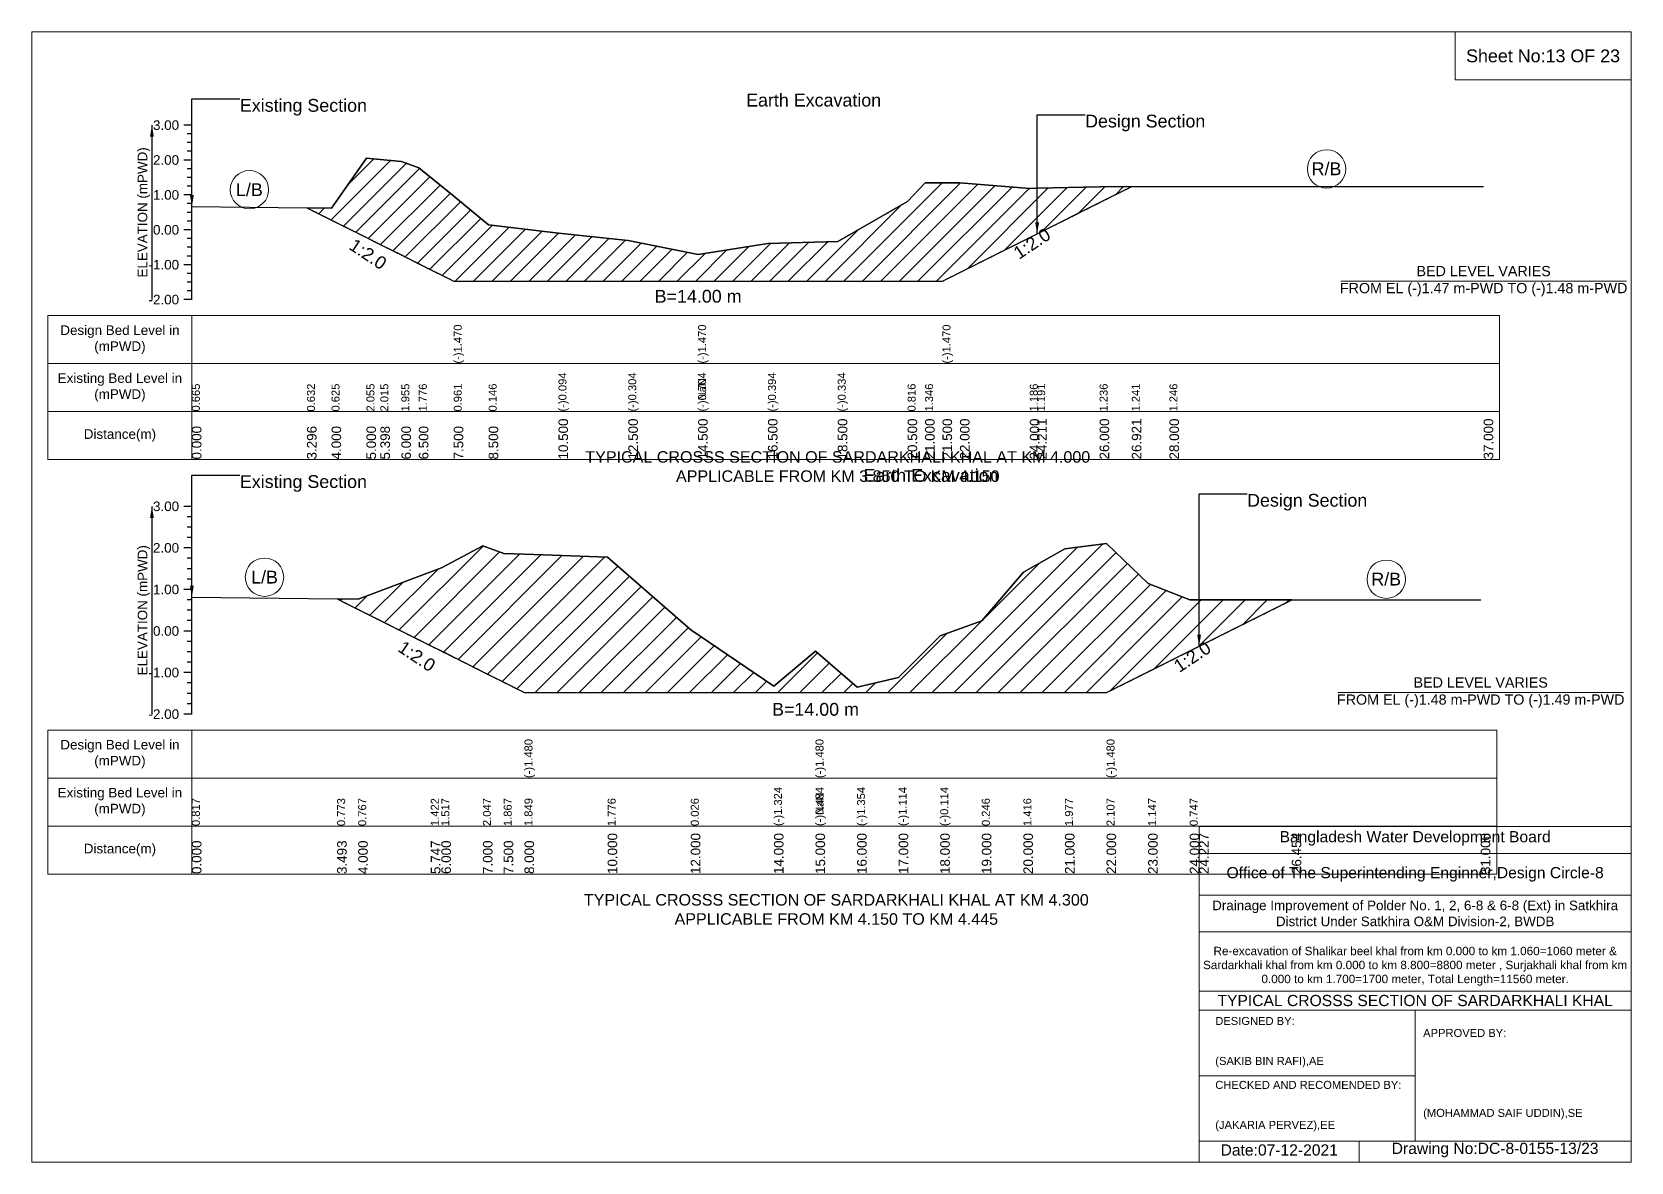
# Model space of a CAD drawing. Header units: inches. Extents: x 93000 to 506000, y -4242 to 0.
# Drawn here: x 220000 to 226000, y -4242 to 0 of the extents above; entities that cross this region are included whole.
import ezdxf

# ---------------------------------------------------------------- set-up
doc = ezdxf.new("R2010")
doc.units = ezdxf.units.IN
doc.header["$LTSCALE"] = 7
doc.header["$MEASUREMENT"] = 0
doc.linetypes.add('DASHED', pattern=[0.75, 0.5, -0.25])
for name, color, linetype, lineweight in [('Cross section Data Border', 7, 'Continuous', 9), ('Cross Section Labels', 7, 'Continuous', 9), ('Design_Bed_Level for Xsection', 7, 'DASHED', 25), ('Existing_Bed_Level for Xsection', 7, 'Continuous', 25), ('Long Section Labels', 7, 'Continuous', 9)]:
    doc.layers.add(name, color=color, linetype=linetype, lineweight=lineweight)
doc.styles.get("Standard").update_dxf_attribs({"font": 'arial.ttf'})
doc.dimstyles.get("Standard").update_dxf_attribs({"dimtxt": 0.18, "dimasz": 0.18, "dimexe": 0.18, "dimexo": 0.0625, "dimgap": 0.09, "dimtad": 0, "dimtih": 1, "dimtoh": 1, "dimdec": 4, "dimzin": 0, "dimdsep": 46, "dimtxsty": 'Standard', "dimcen": 0.09, "dimadec": 0, "dimazin": 0, "dimtfac": 1, "dimtdec": 4, "dimtofl": 0, "dimtmove": 0, "dimatfit": 3, "dimfxl": 1, "dimtolj": 1, "dimtzin": 0, "dimarcsym": 0})

msp = doc.modelspace()

# ---------------------------------------------------------------- hatches: boundary and pattern name
at = {"layer": 'Existing_Bed_Level for Xsection'}
h = msp.add_hatch(dxfattribs=at)
h.set_pattern_fill('ANSI31', color=256, scale=393, style=0)
h.paths.add_polyline_path([(221031.8, -660), (221124, -706.1), (221255, -771.6), (221307.1, -797.7), (221386, -837.1), (221451.5, -869.8), (221582.5, -935.3), (221713.5, -935.3), (221975.5, -935.3), (222237.5, -935.3), (222499.5, -935.3), (222761.5, -935.3), (223023.5, -935.3), (223285.5, -935.3), (223351, -935.3), (223416.5, -935.3), (223482, -902.6), (223744, -771.6), (223771.6, -757.8), (224006, -640.6), (224126.7, -580.3), (224006, -580.9), (223771.6, -586.7), (223744, -587.4), (223482, -566.5), (223416.5, -566.5), (223351, -566.5), (223285.5, -635.9), (223023.5, -786.5), (222761.5, -794.4), (222499.5, -835), (222237.5, -782.6), (221975.5, -755.1), (221713.5, -723.6), (221582.5, -616.9), (221451.5, -510.1), (221386, -486.7), (221307.1, -478.8), (221255, -473.6), (221124, -660.9)])
h = msp.add_hatch(dxfattribs=at)
h.set_pattern_fill('ANSI31', color=256, scale=468, style=0)
h.paths.add_polyline_path([(221145, -2128.1), (221224, -2167.7), (221496.5, -2303.9), (221536, -2323.7), (221692, -2401.7), (221770, -2440.7), (221848, -2479.7), (222160, -2479.7), (222472, -2479.7), (222784, -2479.7), (222940, -2479.7), (223096, -2479.7), (223252, -2479.7), (223408, -2479.7), (223564, -2479.7), (223720, -2479.7), (223876, -2479.7), (224032, -2479.7), (224188, -2401.7), (224344, -2323.7), (224379.4, -2305.9), (224726.8, -2132.2), (224379.4, -2132.2), (224344, -2132.2), (224188, -2069.8), (224032, -1920.1), (223876, -1940.4), (223720, -2027.9), (223564, -2210.4), (223408, -2266.6), (223252, -2422.6), (223096, -2460), (222940, -2324.3), (222784, -2455.3), (222472, -2244.7), (222160, -1971.7), (221848, -1960.4), (221770, -1957.5), (221692, -1929.4), (221536, -2012.1), (221496.5, -2026.9), (221224, -2129.1)])

# ---------------------------------------------------------------- linework, layer by layer
at = {"layer": 'Cross section Data Border'}
for points in [[(220000, 0), (226000, 0), (226000, -4242), (220000, -4242)], [(225340, 0), (226000, 0), (226000, -180), (225340, -180)], [(220060, -1064.8), (225507, -1064.8), (225507, -1604.8), (220060, -1604.8)], [(220060, -2620.8), (225496, -2620.8), (225496, -3160.8), (220060, -3160.8)]]:
    msp.add_lwpolyline(points, close=True, dxfattribs=at)
for points in [[(220600, -1064.8), (220600, -1604.8)], [(220060, -1244.8), (225507, -1244.8)], [(220060, -1424.8), (225507, -1424.8)], [(220600, -2620.8), (220600, -3160.8)], [(220060, -2800.8), (225496, -2800.8)], [(220060, -2980.8), (225496, -2980.8)], [(224380, -4242), (224380, -2982), (226000, -2982)], [(224380, -3084), (226000, -3084)], [(224380, -3240), (226000, -3240)], [(224380, -3378), (226000, -3378)], [(224380, -3600), (226000, -3600)], [(224380, -3672), (226000, -3672)], [(225190, -3672), (225190, -4164)], [(224380, -3918), (225190, -3918)], [(224380, -4164), (226000, -4164)], [(224980, -4164), (224980, -4242)]]:
    msp.add_lwpolyline(points, dxfattribs=at)
at = {"layer": 'Cross Section Labels'}
for points in [[(224911.2, -935.3), (225982.8, -935.3)], [(224900.2, -2479.7), (225971.8, -2479.7)]]:
    msp.add_lwpolyline(points, dxfattribs=at)
for centre in [(224857.5, -514), (220815.9, -592.3), (220872.5, -2046.7), (225081.4, -2054.2)]:
    msp.add_circle(centre, 72, dxfattribs=at)
at = {"layer": 'Design_Bed_Level for Xsection'}
for points in [[(221031.8, -660), (221307.1, -797.7), (221582.5, -935.3), (222499.5, -935.3), (223416.5, -935.3), (223771.6, -757.8), (224126.7, -580.3)], [(221145, -2128.1), (221496.5, -2303.9), (221848, -2479.7), (222940, -2479.7), (224032, -2479.7), (224379.4, -2305.9), (224726.8, -2132.2)]]:
    msp.add_lwpolyline(points, dxfattribs=at)
at = {"layer": 'Existing_Bed_Level for Xsection'}
for points in [[(220600, -349.8), (220570, -349.8)], [(220600, -1004.8), (220600, -873.8), (220600, -742.8), (220600, -611.8), (220600, -480.8), (220600, -349.8)], [(220600, -382.5), (220582, -382.5)], [(220600, -415.3), (220582, -415.3)], [(220600, -448), (220582, -448)], [(220600, -655.7), (221031.8, -660), (221124, -660.9), (221255, -473.6), (221307.1, -478.8), (221386, -486.7), (221451.5, -510.1), (221582.5, -616.9), (221582.5, -616.9), (221713.5, -723.6), (221975.5, -755.1), (222237.5, -782.6), (222499.5, -835), (222499.5, -835), (222761.5, -794.4), (223023.5, -786.5), (223285.5, -635.9), (223351, -566.5), (223416.5, -566.5), (223416.5, -566.5), (223482, -566.5), (223744, -587.4), (223771.6, -586.7), (224006, -580.9), (224126.7, -580.3), (224268, -579.5), (225447, -579.5)], [(220600, -480.8), (220570, -480.8)], [(220600, -513.5), (220582, -513.5)], [(220600, -546.3), (220582, -546.3)], [(220600, -579), (220582, -579)], [(220600, -611.8), (220570, -611.8)], [(220600, -644.5), (220582, -644.5)], [(220600, -677.3), (220582, -677.3)], [(220600, -710), (220582, -710)], [(220600, -742.8), (220570, -742.8)], [(220600, -775.5), (220582, -775.5)], [(220600, -808.3), (220582, -808.3)], [(220600, -873.8), (220570, -873.8)], [(220600, -841), (220582, -841)], [(220600, -906.5), (220582, -906.5)], [(220600, -939.3), (220582, -939.3)], [(220600, -1004.8), (220570, -1004.8)], [(220600, -972), (220582, -972)], [(220600, -1780.8), (220570, -1780.8)], [(220600, -2560.8), (220600, -2404.8), (220600, -2248.8), (220600, -2092.8), (220600, -1936.8), (220600, -1780.8)], [(220600, -1819.8), (220582, -1819.8)], [(220600, -1858.8), (220582, -1858.8)], [(220600, -1897.8), (220582, -1897.8)], [(220600, -1936.8), (220570, -1936.8)], [(220600, -1975.8), (220582, -1975.8)], [(220600, -2121.3), (221145, -2128.1), (221224, -2129.1), (221496.5, -2026.9), (221536, -2012.1), (221692, -1929.4), (221770, -1957.5), (221848, -1960.4), (221848, -1960.4), (222160, -1971.7), (222472, -2244.7), (222784, -2455.3), (222940, -2324.3), (222940, -2324.3), (223096, -2460), (223252, -2422.6), (223408, -2266.6), (223564, -2210.4), (223720, -2027.9), (223876, -1940.4), (224032, -1920.1), (224032, -1920.1), (224188, -2069.8), (224344, -2132.2), (224379.4, -2132.2), (224726.8, -2132.2), (225436, -2132.2)], [(220600, -2014.8), (220582, -2014.8)], [(220600, -2092.8), (220570, -2092.8)], [(220600, -2053.8), (220582, -2053.8)], [(220600, -2131.8), (220582, -2131.8)], [(220600, -2170.8), (220582, -2170.8)], [(220600, -2209.8), (220582, -2209.8)], [(220600, -2248.8), (220570, -2248.8)], [(220600, -2287.8), (220582, -2287.8)], [(220600, -2326.8), (220582, -2326.8)], [(220600, -2365.8), (220582, -2365.8)], [(220600, -2404.8), (220570, -2404.8)], [(220600, -2443.8), (220582, -2443.8)], [(220600, -2482.8), (220582, -2482.8)], [(220600, -2560.8), (220570, -2560.8)], [(220600, -2521.8), (220582, -2521.8)]]:
    msp.add_lwpolyline(points, dxfattribs=at)
for points in [[(221031.8, -660), (221031.8, -660), (221124, -706.1), (221255, -771.6), (221307.1, -797.7), (221386, -837.1), (221451.5, -869.8), (221582.5, -935.3), (221582.5, -935.3), (221713.5, -935.3), (221975.5, -935.3), (222237.5, -935.3), (222499.5, -935.3), (222499.5, -935.3), (222761.5, -935.3), (223023.5, -935.3), (223285.5, -935.3), (223351, -935.3), (223416.5, -935.3), (223416.5, -935.3), (223482, -902.6), (223744, -771.6), (223771.6, -757.8), (224006, -640.6), (224126.7, -580.3), (224006, -580.9), (223771.6, -586.7), (223744, -587.4), (223482, -566.5), (223416.5, -566.5), (223416.5, -566.5), (223351, -566.5), (223285.5, -635.9), (223023.5, -786.5), (222761.5, -794.4), (222499.5, -835), (222499.5, -835), (222237.5, -782.6), (221975.5, -755.1), (221713.5, -723.6), (221582.5, -616.9), (221582.5, -616.9), (221451.5, -510.1), (221386, -486.7), (221307.1, -478.8), (221255, -473.6), (221124, -660.9), (221031.8, -660)], [(221145, -2128.1), (221224, -2167.7), (221496.5, -2303.9), (221536, -2323.7), (221692, -2401.7), (221770, -2440.7), (221848, -2479.7), (221848, -2479.7), (222160, -2479.7), (222472, -2479.7), (222784, -2479.7), (222940, -2479.7), (222940, -2479.7), (223096, -2479.7), (223252, -2479.7), (223408, -2479.7), (223564, -2479.7), (223720, -2479.7), (223876, -2479.7), (224032, -2479.7), (224032, -2479.7), (224188, -2401.7), (224344, -2323.7), (224379.4, -2305.9), (224726.8, -2132.2), (224379.4, -2132.2), (224344, -2132.2), (224188, -2069.8), (224032, -1920.1), (224032, -1920.1), (223876, -1940.4), (223720, -2027.9), (223564, -2210.4), (223408, -2266.6), (223252, -2422.6), (223096, -2460), (222940, -2324.3), (222940, -2324.3), (222784, -2455.3), (222472, -2244.7), (222160, -1971.7), (221848, -1960.4), (221848, -1960.4), (221770, -1957.5), (221692, -1929.4), (221536, -2012.1), (221496.5, -2026.9), (221224, -2129.1)]]:
    msp.add_lwpolyline(points, close=True, dxfattribs=at)

# ---------------------------------------------------------------- texts
at = {"layer": 'Cross section Data Border', "attachment_point": 5}
for s, insert, char_height in [('Sheet No:13 OF 23', (225670, -90), 48), ('Bangladesh Water Development Board', (225190, -3027), 42), ('Office of The Superintending Enginner,Design Circle-8', (225190, -3162), 42)]:
    msp.add_mtext(s, dxfattribs=dict(at, insert=insert, char_height=char_height))
at = {"layer": 'Cross section Data Border'}
for s, insert, char_height, width, attachment_point in [('Design Bed Level in (mPWD)', (220330, -1154.8), 36, 480, 5), ('Existing Bed Level in (mPWD)', (220330, -1334.8), 36, 480, 5), ('Distance(m)', (220330, -1514.8), 36, 480, 5), ('Design Bed Level in (mPWD)', (220330, -2710.8), 36, 480, 5), ('Existing Bed Level in (mPWD)', (220330, -2890.8), 36, 480, 5), ('Distance(m)', (220330, -3070.8), 36, 480, 5), ('Drainage Improvement of Polder No. 1, 2, 6-8 & 6-8 (Ext) in Satkhira District Under Satkhira O&M Division-2, BWDB', (225190, -3312), 36, 1680, 5), ('Re-excavation of Shalikar beel khal from km 0.000 to km 1.060=1060 meter & Sardarkhali khal from km 0.000 to km 8.800=8800 meter , Surjakhali khal from km 0.000 to km 1.700=1700 meter, Total Length=11560 meter.', (225190, -3507), 31.4683, 1620, 5), ('TYPICAL CROSSS SECTION OF SARDARKHALI KHAL', (225190, -3636), 42, 1680, 5), ('DESIGNED BY:^J^J^J(SAKIB BIN RAFI),AE', (224440, -3792), 30, 840, 4), ('APPROVED BY:^J^J^J^J^J^J(MOHAMMAD SAIF UDDIN),SE', (225220, -3912), 30, 840, 4), ('CHECKED AND RECOMENDED BY:^J^J^J(JAKARIA PERVEZ),EE', (224440, -4032), 30, 840, 4), ('Date:07-12-2021', (224680, -4197), 42, 840, 5), ('Drawing No:DC-8-0155-13/23', (225490, -4197), 42, 1320, 5)]:
    msp.add_mtext(s, dxfattribs=dict(at, insert=insert, char_height=char_height, width=width, attachment_point=attachment_point))
at = {"layer": 'Cross Section Labels'}
for s, insert, char_height, attachment_point in [('Earth Excavation', (222679.5, -231.9), 48, 1), ('Existing Section', (220780, -251.5), 48, 1), ('Design Section', (223951.6, -310.5), 48, 1), ('R/B', (224857.5, -514), 48, 5), ('L/B', (220815.9, -592.3), 48, 5), ('BED LEVEL VARIES ^JFROM EL (-)1.47 m-PWD TO (-)1.48 m-PWD', (225447, -935.3), 38.4, 5), ('B=14.00 m', (222499.5, -968.1), 48, 2), ('TYPICAL CROSSS SECTION OF SARDARKHALI KHAL AT KM 4.000^JAPPLICABLE FROM KM 3.850 TO KM 4.150', (223023.5, -1631.5), 43.2, 5), ('Existing Section', (220780, -1663.8), 48, 1), ('Earth Excavation', (223120, -1640.4), 48, 1), ('Design Section', (224559.4, -1734), 48, 1), ('L/B', (220872.5, -2046.7), 48, 5), ('R/B', (225081.4, -2054.2), 48, 5), ('BED LEVEL VARIES ^JFROM EL (-)1.48 m-PWD TO (-)1.49 m-PWD', (225436, -2479.7), 38.4, 5), ('B=14.00 m', (222940, -2518.7), 48, 2), ('TYPICAL CROSSS SECTION OF SARDARKHALI KHAL AT KM 4.300^JAPPLICABLE FROM KM 4.150 TO KM 4.445', (223018, -3294), 43.2, 5)]:
    msp.add_mtext(s, dxfattribs=dict(at, insert=insert, char_height=char_height, attachment_point=attachment_point))
at = {"layer": 'Cross Section Labels', "char_height": 48, "attachment_point": 2}
for insert, rotation in [((223738.8, -774.2), 33.69007), ((221274.4, -814), 326.30993), ((221457.5, -2323.4), 326.30993), ((224340.4, -2325.4), 33.69007)]:
    msp.add_mtext('1:2.0', dxfattribs=dict(at, insert=insert, rotation=rotation))
at = {"layer": 'Existing_Bed_Level for Xsection', "char_height": 36, "attachment_point": 6}
for s, insert in [('3.00', (220552, -349.8)), ('2.00', (220552, -480.8)), ('1.00', (220552, -611.8)), ('0.00', (220552, -742.8)), ('-1.00', (220552, -873.8)), ('-2.00', (220552, -1004.8)), ('3.00', (220552, -1780.8)), ('2.00', (220552, -1936.8)), ('1.00', (220552, -2092.8)), ('0.00', (220552, -2248.8)), ('-1.00', (220552, -2404.8)), ('-2.00', (220552, -2560.8))]:
    msp.add_mtext(s, dxfattribs=dict(at, insert=insert))
at = {"layer": 'Existing_Bed_Level for Xsection', "char_height": 36, "attachment_point": 5, "rotation": 90}
for insert in [(220420, -677.3), (220420, -2170.8)]:
    msp.add_mtext('ELEVATION (mPWD)', dxfattribs=dict(at, insert=insert))
at = {"layer": 'Long Section Labels', "attachment_point": 1, "rotation": 90}
for s, insert, char_height in [('(-)1.470', (221582.5, -1244.8), 30), ('(-)1.470', (222499.5, -1244.8), 30), ('(-)1.470', (223416.5, -1244.8), 30), ('(-)0.094', (221975.5, -1424.8), 30), ('(-)0.304', (222237.5, -1424.8), 30), ('(-)0.704', (222499.5, -1424.8), 30), ('(-)0.704', (222499.5, -1424.8), 30), ('(-)NaN', (222499.5, -1424.8), 30), ('(-)NaN', (222499.5, -1424.8), 30), ('(-)0.394', (222761.5, -1424.8), 30), ('(-)0.334', (223023.5, -1424.8), 30), ('0.665', (220600, -1424.8), 30), ('0.632', (221031.8, -1424.8), 30), ('0.625', (221124, -1424.8), 30), ('2.055', (221255, -1424.8), 30), ('2.015', (221307.1, -1424.8), 30), ('1.955', (221386, -1424.8), 30), ('1.776', (221451.5, -1424.8), 30), ('0.961', (221582.5, -1424.8), 30), ('0.961', (221582.5, -1424.8), 30), ('0.961', (221582.5, -1424.8), 30), ('0.146', (221713.5, -1424.8), 30), ('0.816', (223285.5, -1424.8), 30), ('1.346', (223351, -1424.8), 30), ('1.346', (223351, -1424.8), 30), ('1.346', (223351, -1424.8), 30), ('1.346', (223351, -1424.8), 30), ('1.186', (223744, -1424.8), 30), ('1.191', (223771.6, -1424.8), 30), ('1.236', (224006, -1424.8), 30), ('1.241', (224126.7, -1424.8), 30), ('1.246', (224268, -1424.8), 30), ('1.246', (224268, -1424.8), 30), ('0.000', (220600, -1604.8), 36), ('3.296', (221031.8, -1604.8), 36), ('4.000', (221124, -1604.8), 36), ('5.000', (221255, -1604.8), 36), ('5.398', (221307.1, -1604.8), 36), ('6.000', (221386, -1604.8), 36), ('6.500', (221451.5, -1604.8), 36), ('7.500', (221582.5, -1604.8), 36), ('7.500', (221582.5, -1604.8), 36), ('7.500', (221582.5, -1604.8), 36), ('8.500', (221713.5, -1604.8), 36), ('10.500', (221975.5, -1604.8), 36), ('12.500', (222237.5, -1604.8), 36), ('14.500', (222499.5, -1604.8), 36), ('14.500', (222499.5, -1604.8), 36), ('14.500', (222499.5, -1604.8), 36), ('16.500', (222761.5, -1604.8), 36), ('18.500', (223023.5, -1604.8), 36), ('20.500', (223285.5, -1604.8), 36), ('21.000', (223351, -1604.8), 36), ('21.500', (223416.5, -1604.8), 36), ('21.500', (223416.5, -1604.8), 36), ('21.500', (223416.5, -1604.8), 36), ('22.000', (223482, -1604.8), 36), ('24.000', (223744, -1604.8), 36), ('24.211', (223771.6, -1604.8), 36), ('26.000', (224006, -1604.8), 36), ('26.921', (224126.7, -1604.8), 36), ('28.000', (224268, -1604.8), 36), ('37.000', (225447, -1604.8), 36), ('(-)1.480', (221848, -2800.8), 30), ('(-)1.480', (222940, -2800.8), 30), ('(-)1.480', (224032, -2800.8), 30), ('0.817', (220600, -2980.8), 30), ('0.773', (221145, -2980.8), 30), ('0.767', (221224, -2980.8), 30), ('1.422', (221496.5, -2980.8), 30), ('1.517', (221536, -2980.8), 30), ('2.047', (221692, -2980.8), 30), ('1.867', (221770, -2980.8), 30), ('1.849', (221848, -2980.8), 30), ('1.849', (221848, -2980.8), 30), ('1.849', (221848, -2980.8), 30), ('1.776', (222160, -2980.8), 30), ('0.026', (222472, -2980.8), 30), ('(-)1.324', (222784, -2980.8), 30), ('(-)0.484', (222940, -2980.8), 30), ('(-)0.484', (222940, -2980.8), 30), ('(-)NaN', (222940, -2980.8), 30), ('(-)NaN', (222940, -2980.8), 30), ('(-)1.354', (223096, -2980.8), 30), ('(-)1.114', (223252, -2980.8), 30), ('(-)0.114', (223408, -2980.8), 30), ('0.246', (223564, -2980.8), 30), ('1.416', (223720, -2980.8), 30), ('1.977', (223876, -2980.8), 30), ('2.107', (224032, -2980.8), 30), ('2.107', (224032, -2980.8), 30), ('1.147', (224188, -2980.8), 30), ('0.747', (224344, -2980.8), 30), ('0.747', (224344, -2980.8), 30), ('0.747', (224344, -2980.8), 30), ('0.747', (224344, -2980.8), 30), ('0.000', (220600, -3160.8), 36), ('3.493', (221145, -3160.8), 36), ('4.000', (221224, -3160.8), 36), ('5.747', (221496.5, -3160.8), 36), ('6.000', (221536, -3160.8), 36), ('7.000', (221692, -3160.8), 36), ('7.500', (221770, -3160.8), 36), ('8.000', (221848, -3160.8), 36), ('8.000', (221848, -3160.8), 36), ('8.000', (221848, -3160.8), 36), ('10.000', (222160, -3160.8), 36), ('12.000', (222472, -3160.8), 36), ('14.000', (222784, -3160.8), 36), ('15.000', (222940, -3160.8), 36), ('15.000', (222940, -3160.8), 36), ('15.000', (222940, -3160.8), 36), ('16.000', (223096, -3160.8), 36), ('17.000', (223252, -3160.8), 36), ('18.000', (223408, -3160.8), 36), ('19.000', (223564, -3160.8), 36), ('20.000', (223720, -3160.8), 36), ('21.000', (223876, -3160.8), 36), ('22.000', (224032, -3160.8), 36), ('22.000', (224032, -3160.8), 36), ('22.000', (224032, -3160.8), 36), ('23.000', (224188, -3160.8), 36), ('24.000', (224344, -3160.8), 36), ('24.227', (224379.4, -3160.8), 36), ('26.454', (224726.8, -3160.8), 36), ('31.000', (225436, -3160.8), 36)]:
    msp.add_mtext(s, dxfattribs=dict(at, insert=insert, char_height=char_height))

# ---------------------------------------------------------------- leaders
at = {"layer": 'Cross Section Labels', "annotation_type": 0, "has_hookline": 1, "hookline_direction": 0}
for points, text_width in [([(220600, -655.7), (220600, -251.5), (220779.9, -251.5)], 467.2), ([(223771.6, -757.8), (223771.6, -310.5), (223951.5, -310.5)], 441.2), ([(220600, -2121.3), (220600, -1663.8), (220779.9, -1663.8)], 467.2), ([(224379.4, -2305.9), (224379.4, -1734), (224559.3, -1734)], 441.2)]:
    msp.add_leader(points, dimstyle='Standard', override={"dimasz": 43.2}, dxfattribs=dict(at, text_width=text_width))
at = {"layer": 'Existing_Bed_Level for Xsection'}
for points in [[(220450, -349.8), (220450, -1004.8)], [(220450, -1780.8), (220450, -2560.8)]]:
    msp.add_leader(points, dimstyle='Standard', override={"dimasz": 43.2}, dxfattribs=at)

doc.saveas('drawing.dxf')
